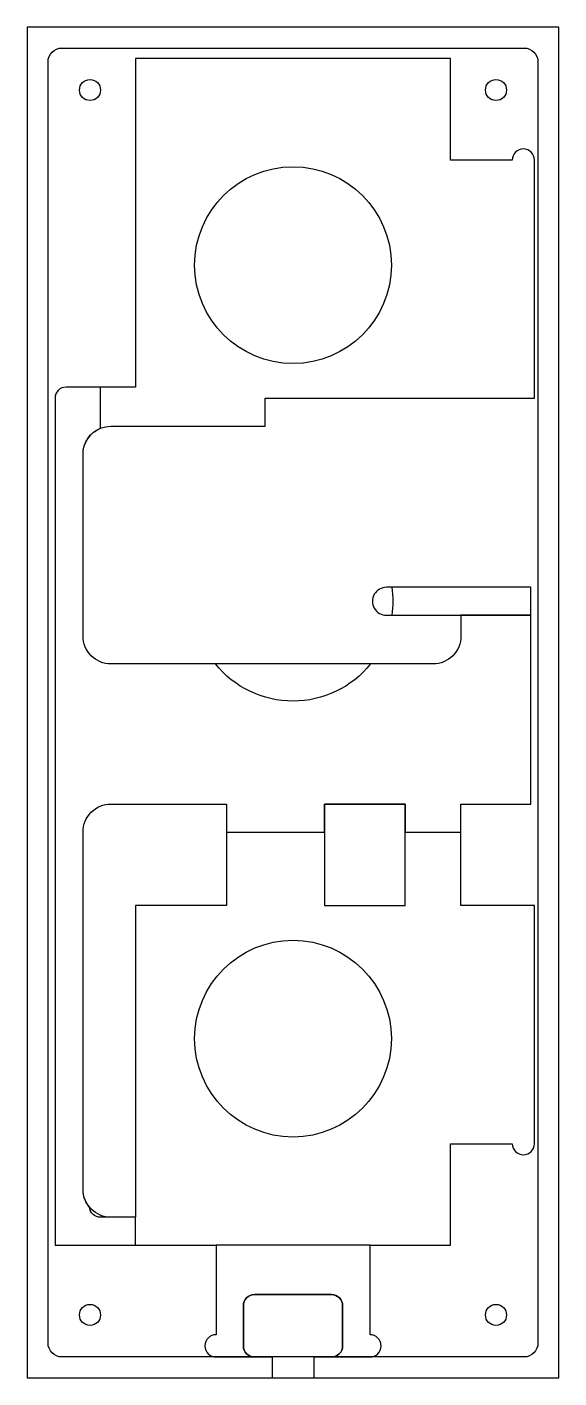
# Model space of a CAD drawing. Header units: millimetres. Extents: x -46 to 30, y -54 to 139.
import ezdxf

# ---------------------------------------------------------------- set-up
doc = ezdxf.new("R2010")
doc.units = ezdxf.units.MM
doc.layers.get('0').update_dxf_attribs({"linetype": 'CONTINUOUS'})

msp = doc.modelspace()

# ---------------------------------------------------------------- linework, layer by layer
for p, q in [((29.97, 138.78), (-46.03, 138.78)), ((-46.03, 138.78), (-46.03, -54.12)), ((29.97, -54.12), (29.97, 138.78))]:
    msp.add_line(p, q)
for points in [[(-46.03, 138.78), (-46.03, -54.12), (29.97, -54.12), (29.97, 138.78)], [(7.97, 13.33), (7.97, 27.83), (-3.53, 27.83), (-3.53, 13.33)]]:
    msp.add_lwpolyline(points, close=True)
for points in [[(-38.03, 77.78, -0.414214), (-34.03, 81.78), (-12.03, 81.78), (-12.03, 85.78), (26.47, 85.78), (26.47, 119.78, 1), (23.3, 119.78), (14.47, 119.78), (14.47, 134.28), (-30.53, 134.28), (-30.53, 87.36), (-40.45, 87.36, 0.414214), (-42.03, 85.78), (-42.03, -35.17), (-19.03, -35.17), (-19.03, -47.95, 1), (-19.03, -51.12), (-41.03, -51.12, -0.414214), (-43.03, -49.12), (-43.03, 133.78, -0.414214), (-41.03, 135.78), (24.97, 135.78, -0.414214), (26.97, 133.78), (26.97, -49.12, -0.414214), (24.97, -51.12), (2.97, -51.12, 1), (2.97, -47.95), (2.97, -35.17), (14.47, -35.17), (14.47, -20.67), (23.3, -20.67, 1), (26.47, -20.67), (26.47, 13.33), (15.97, 13.33), (15.97, 27.83), (25.97, 27.83), (25.97, 58.78), (5.32, 58.78, 1.000769), (5.32, 54.78), (15.97, 54.78), (15.97, 51.83, -0.414214), (11.97, 47.83), (-34.03, 47.83, -0.414214), (-38.03, 51.83)], [(-41.03, -51.12, -0.414214), (-43.03, -49.12), (-43.03, 133.78, -0.414214), (-41.03, 135.78), (24.97, 135.78, -0.414214), (26.97, 133.78), (26.97, -49.12, -0.414214), (24.97, -51.12)], [(25.97, 54.78), (15.97, 54.78), (15.97, 51.83, -0.414214), (11.97, 47.83), (3.06, 47.83, -0.477963), (-19.12, 47.83), (-34.03, 47.83, -0.414214), (-38.03, 51.83), (-38.03, 77.78, -0.305615), (-35.53, 81.49), (-35.53, 87.36), (-40.45, 87.36, 0.414214), (-42.03, 85.78), (-42.03, -35.17), (-30.53, -35.17), (-30.53, -31.17), (-35.53, -31.17, -0.388822), (-37.11, -29.73, -0.174842), (-38.03, -27.17), (-38.03, 23.83, -0.414214), (-34.03, 27.83), (-17.53, 27.83), (-17.53, 23.83), (-3.53, 23.83), (-3.53, 27.83), (7.97, 27.83), (7.97, 23.83), (15.97, 23.83), (15.97, 27.83), (25.97, 27.83)], [(6.08, 58.78, -0.070524), (6.08, 54.78), (25.97, 54.78), (25.97, 58.78)], [(-34.03, -31.17, -0.414214), (-38.03, -27.17), (-38.03, 23.83, -0.414214), (-34.03, 27.83), (-17.53, 27.83), (-17.53, 13.33), (-30.53, 13.33), (-30.53, -31.17)], [(-0.95, -49.54, -0.414214), (-2.53, -51.12), (2.97, -51.12, 1), (2.97, -47.95), (2.97, -35.17), (-19.03, -35.17), (-19.03, -47.95, 1), (-19.03, -51.12), (-13.53, -51.12, -0.414214), (-15.12, -49.54), (-15.12, -43.81, -0.414214), (-13.53, -42.22), (-2.53, -42.22, -0.414214), (-0.95, -43.81)], [(-0.95, -49.54), (-0.95, -43.81, 0.414214), (-2.53, -42.22), (-13.53, -42.22, 0.414214), (-15.12, -43.81), (-15.12, -49.54, 0.414214), (-13.53, -51.12), (-11.03, -51.12), (-11.03, -54.12), (-5.03, -54.12), (-5.03, -51.12), (-2.53, -51.12, 0.414214)]]:
    msp.add_lwpolyline(points, format="xyb", close=True)
for centre, radius in [((-37.03, 129.78), 1.5), ((20.97, 129.78), 1.5), ((-8.03, 104.78), 14.05), ((-8.03, -5.67), 14.05), ((-37.03, -45.12), 1.5), ((20.97, -45.12), 1.5)]:
    msp.add_circle(centre, radius)

doc.saveas('drawing.dxf')
